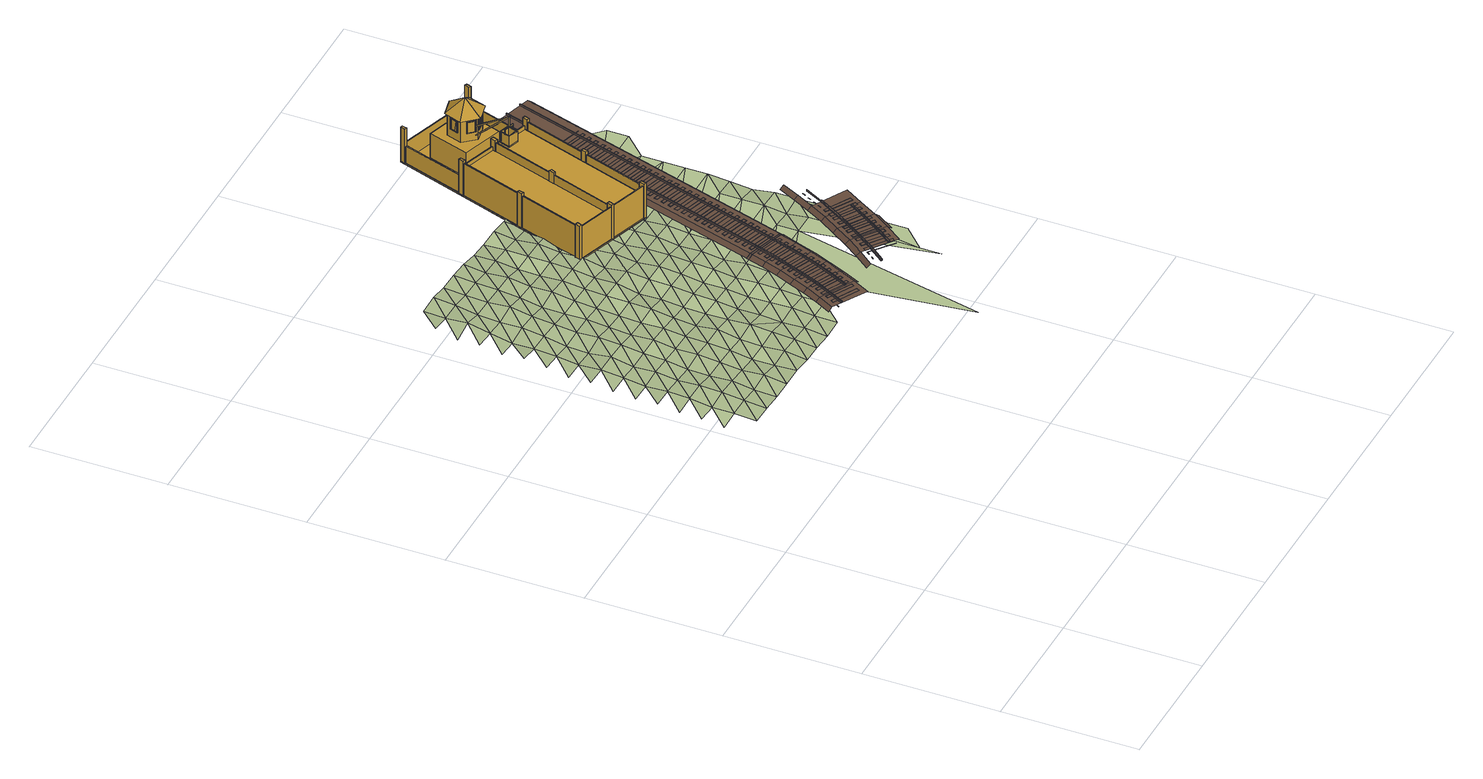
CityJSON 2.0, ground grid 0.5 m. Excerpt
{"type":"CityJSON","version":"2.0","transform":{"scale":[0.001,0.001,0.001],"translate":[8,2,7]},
"CityObjects":{
"cityfurniture1":{"type":"CityFurniture","attributes":{"function":"OTHERS"},"geometry":[{"type":"MultiSurface","lod":"3","boundaries":[[[0,1,2]],[[0,2,3]],[[3,2,4]],[[4,2,5]],[[5,2,6]],[[6,2,1]],[[6,1,0,3,4,5]],[[7,8,9]],[[10,8,9,7,11,12]],[[7,9,8,11]],[[13,14,15]],[[16,17,18,14,15,13]],[[14,15,13,18]],[[10,16,13,8]],[[10,12,17,16]],[[11,18,17,12]],[[7,14,18,11]],[[7,9,15,14]],[[8,13,15,9]],[[19,20,21,22,9,23]],[[24,25,26,27,28,29]],[[21,28,27,22]],[[21,20,29,28]],[[19,24,29,20]],[[23,25,24,19]],[[23,9,26,25]],[[22,27,26,9]],[[30,31,32,33]],[[34,35,36,37]],[[33,38,39,30]],[[31,40,41,32]],[[30,39,40,31]],[[32,41,38,33]],[[39,38,41,40],[37,36,35,34]],[[42,43,44,45],[46,47,48,49]],[[38,43,42,39]],[[35,34,49,48]],[[37,36,47,46]],[[40,45,44,41]],[[39,42,45,40]],[[34,37,46,49]],[[36,35,48,47]],[[41,44,43,38]],[[50,51,52,53]],[[54,55,56,57]],[[58,59,60,61]],[[62,63,64,65]],[[57,58,61,50,53,64,63,54]],[[56,55,62,65,52,51,60,59]],[[55,54,63,62]],[[57,56,59,58]],[[51,50,61,60]],[[53,52,65,64]],[[66,67,68,69]],[[69,68,70,71]],[[71,70,72,73]],[[73,72,67,66]],[[68,67,72,70]],[[69,71,73,66]],[[74,75,76,77]],[[78,79,80,81]],[[74,78,81,75]],[[77,79,78,74]],[[76,80,79,77]],[[75,81,80,76]],[[82,83,84,85]],[[86,87,88,89]],[[83,82,86,89]],[[84,83,89,88]],[[85,84,88,87]],[[82,85,87,86]],[[90,91,92,93]],[[91,94,95,92]],[[94,96,97,95]],[[96,90,93,97]],[[93,92,95,97]],[[90,96,94,91]],[[98,99,100,101]],[[99,102,103,100]],[[102,104,105,103]],[[104,98,101,105]],[[105,101,100,103]],[[104,102,99,98]],[[106,107,108,109]],[[110,111,112,113]],[[109,108,112,111]],[[106,109,111,110]],[[107,106,110,113]],[[108,107,113,112]],[[114,115,116,117]],[[115,118,119,116]],[[118,120,121,119]],[[120,114,117,121]],[[119,121,117,116]],[[118,115,114,120]],[[122,123,124,125]],[[125,124,126,127]],[[127,126,128,129]],[[129,128,123,122]],[[126,124,123,128]],[[127,129,122,125]],[[130,131,132,133]],[[133,132,134,135]],[[135,134,136,137]],[[137,136,131,130]],[[136,134,132,131]],[[137,130,133,135]],[[138,139,140,141]],[[142,143,139,138]],[[144,145,143,142]],[[141,140,145,144]],[[142,138,141,144]],[[143,145,140,139]],[[146,147,148]],[[149,146,148,150]],[[151,152,153,154]],[[149,150,155]],[[155,150,148,147]],[[149,155,147,146]],[[156,157,158]],[[159,158,157,160]],[[161,162,163,164]],[[165,159,160]],[[165,160,157,156]],[[159,165,156,158]],[[166,167,168,169]],[[170,171,172,173]],[[174,175,176]],[[177,176,175,178]],[[178,175,174,179]],[[180,181,182,183]],[[177,178,179]],[[177,179,174,176]],[[184,185,186,187]],[[188,189,190,191],[174,176,177,179]],[[191,190,192,193],[149,146,148,150]],[[193,192,194,195],[160,165,156,157]],[[195,194,196,197],[198,199,200,201,202]],[[197,196,203,204]],[[192,190,189,203,196,194]],[[205,206,207,208],[209,210,211,212]],[[205,184,213,214,215,206]],[[216,217,218,219,220]],[[221,220,216,222]],[[223,217,218]],[[222,216,217,223]],[[215,224,207,206]],[[207,224,225,187,208]],[[226,187,225,214,213,184]],[[208,187,226,184,205]],[[223,227,221,225,224,215,214,225,221,222]],[[210,218,217,211]],[[211,217,216]],[[211,216,220,212]],[[219,220,221,227]],[[223,218,219,227]],[[219,209,212,220]],[[209,219,218,210]],[[228,229,230,231]],[[232,233,234,235]],[[236,237,238,239]],[[182,183,228,231],[235,236,239,232]],[[182,231,230,181]],[[239,238,233,232]],[[235,234,237,236]],[[183,180,229,228]],[[240,241,234,233]],[[234,233,238,237]],[[242,238,237,243]],[[243,237,234,241]],[[180,181,230,229,240,242,243,241,240,229]],[[240,233,238,242]],[[244,245,246,247]],[[248,249,250,251]],[[153,154,252,253]],[[247,246,249,248]],[[251,250,245,244]],[[152,254,255,151]],[[152,153,248,251,244,247,248,153,253,254]],[[151,255,252,154],[256,257,258,259]],[[255,254,253,252]],[[256,246,245,257]],[[246,245,250,249]],[[258,250,249,259]],[[259,249,246,256]],[[257,245,250,258]],[[260,261,262,156,263]],[[264,265,266,267]],[[268,269,270,271]],[[162,163,261,260]],[[267,266,269,268]],[[271,270,265,264]],[[263,156,165,161]],[[263,161,162,260],[268,271,264,267]],[[164,262,261,163],[272,273,274,275]],[[275,266,265,272]],[[266,265,270,269]],[[273,270,269,274]],[[274,269,266,275]],[[272,265,270,273]],[[164,165,156,262]],[[161,165,164,163,162]],[[276,171,277,278,170,171,276,279,280,281]],[[281,200,201,276]],[[171,172,282,277]],[[280,199,200,281]],[[276,201,202,279]],[[170,278,283,173]],[[282,172,173,283],[284,285,286,287]],[[286,199,198]],[[286,198,202,287]],[[277,282,283,278]],[[279,198,199,280]],[[279,202,198]],[[199,198,202,201,200]],[[284,201,200,285]],[[285,200,199,286]],[[287,202,201,284]],[[185,184,204,203,189,188,187,186]],[[288,289,290,291]],[[291,290,292,293]],[[293,292,294,295]],[[295,294,289,288]],[[290,289,294,292]],[[291,293,295,288]],[[290,296,297,298]],[[298,297,299,300]],[[300,299,301,302]],[[302,301,296,290]],[[296,301,299,297]],[[290,298,300,302]],[[303,304,305,306]],[[306,305,307,308]],[[308,307,309,310]],[[310,309,304,303]],[[304,309,307,305]],[[303,306,308,310]],[[311,312,313,314]],[[314,313,315,316]],[[316,315,317,318]],[[318,317,312,311]],[[312,317,315,313]],[[311,314,316,318]],[[319,320,321,292]],[[292,321,322,323]],[[323,322,324,325]],[[325,324,320,319]],[[320,324,322,321]],[[319,292,323,325]],[[326,327,328,329]],[[329,328,330,331]],[[331,330,332,333]],[[333,332,327,326]],[[327,332,330,328]],[[326,329,331,333]],[[334,335,336,337]],[[337,336,338,339]],[[339,338,340,289]],[[289,340,335,334]],[[335,340,338,336]],[[334,337,339,289]],[[341,342,343,344]],[[344,343,345,346]],[[346,345,347,348]],[[348,347,342,341]],[[342,347,345,343]],[[341,344,346,348]],[[349,350,351,352]],[[352,351,353,354]],[[354,353,355,356]],[[356,355,350,349]],[[350,355,353,351]],[[349,352,354,356]],[[357,358,359,360]],[[360,359,361,294]],[[294,361,362,363]],[[363,362,358,357]],[[358,362,361,359]],[[357,360,294,363]],[[364,365,366,367]],[[367,366,368,369]],[[369,368,370,371]],[[371,370,365,364]],[[365,370,368,366]],[[364,367,369,371]],[[372,373,374,375]],[[375,374,376,377]],[[377,376,378,379]],[[379,378,373,372]],[[373,378,376,374]],[[372,375,377,379]],[[380,381,382,383]],[[383,382,384,385]],[[385,384,386,387]],[[387,386,381,380]],[[384,382,381,386]],[[385,387,380,383]]]}]},
"terrain1":{"type":"TINRelief","geometry":[{"type":"CompositeSurface","lod":"3","boundaries":[[[388,389,390]],[[389,391,392]],[[393,394,388]],[[395,396,391]],[[394,393,397]],[[398,389,388]],[[395,399,400]],[[394,398,388]],[[401,391,389]],[[399,402,403]],[[398,401,389]],[[404,395,391]],[[405,394,397]],[[406,407,402]],[[404,391,401]],[[408,399,395]],[[409,405,397]],[[410,398,394]],[[406,411,412]],[[404,408,395]],[[413,402,399]],[[410,394,405]],[[414,401,398]],[[411,415,416]],[[413,399,408]],[[417,406,402]],[[410,414,398]],[[418,404,401]],[[415,419,420]],[[421,405,409]],[[417,402,413]],[[422,411,406]],[[418,401,414]],[[423,408,404]],[[424,421,409]],[[425,426,419]],[[427,410,405]],[[417,422,406]],[[428,415,411]],[[423,404,418]],[[429,413,408]],[[425,430,431]],[[427,405,421]],[[432,414,410]],[[428,411,422]],[[433,419,415]],[[423,429,408]],[[434,417,413]],[[430,435,436]],[[432,410,427]],[[437,418,414]],[[433,415,428]],[[438,421,424]],[[439,425,419]],[[434,413,429]],[[440,422,417]],[[441,442,435]],[[432,437,414]],[[443,423,418]],[[438,424,444]],[[433,439,419]],[[445,427,421]],[[446,430,425]],[[440,417,434]],[[447,428,422]],[[441,448,449]],[[443,418,437]],[[450,429,423]],[[438,445,421]],[[446,425,439]],[[451,432,427]],[[452,435,430]],[[440,447,422]],[[453,433,428]],[[450,423,443]],[[454,434,429]],[[451,427,445]],[[452,430,446]],[[455,437,432]],[[456,441,435]],[[453,428,447]],[[457,438,444]],[[458,439,433]],[[450,454,429]],[[459,440,434]],[[455,432,451]],[[452,456,435]],[[460,443,437]],[[461,448,441]],[[462,457,444]],[[458,433,453]],[[463,446,439]],[[464,445,438]],[[459,434,454]],[[465,447,440]],[[455,460,437]],[[461,441,456]],[[466,450,443]],[[458,463,439]],[[464,438,457]],[[467,452,446]],[[468,451,445]],[[465,440,459]],[[469,453,447]],[[466,443,460]],[[470,454,450]],[[467,446,463]],[[464,468,445]],[[471,456,452]],[[472,455,451]],[[465,469,447]],[[473,457,462]],[[474,458,453]],[[470,450,466]],[[475,459,454]],[[471,452,467]],[[472,451,468]],[[476,461,456]],[[477,460,455]],[[473,462,478]],[[474,453,469]],[[479,464,457]],[[480,463,458]],[[470,475,454]],[[481,465,459]],[[471,476,456]],[[477,455,472]],[[482,466,460]],[[473,479,457]],[[480,458,474]],[[483,468,464]],[[484,467,463]],[[481,459,475]],[[485,469,465]],[[477,482,460]],[[486,470,466]],[[483,464,479]],[[480,484,463]],[[487,472,468]],[[488,471,467]],[[485,465,481]],[[489,473,478]],[[490,474,469]],[[486,466,482]],[[491,475,470]],[[483,487,468]],[[488,467,484]],[[492,477,472]],[[493,476,471]],[[489,478,494]],[[485,490,469]],[[495,479,473]],[[496,480,474]],[[491,470,486]],[[497,481,475]],[[492,472,487]],[[488,493,471]],[[495,483,479]],[[498,482,477]],[[495,473,489]],[[496,474,490]],[[499,484,480]],[[491,497,475]],[[500,485,481]],[[498,477,492]],[[501,486,482]],[[499,480,496]],[[502,487,483]],[[503,488,484]],[[483,495,504]],[[500,481,497]],[[505,489,494]],[[506,490,485]],[[498,501,482]],[[507,491,486]],[[502,483,504]],[[499,503,484]],[[508,492,487]],[[509,493,488]],[[510,505,494]],[[506,485,500]],[[511,495,489]],[[512,496,490]],[[507,486,501]],[[513,497,491]],[[502,508,487]],[[509,488,503]],[[514,498,492]],[[511,489,505]],[[506,512,490]],[[515,504,495]],[[516,499,496]],[[513,491,507]],[[517,500,497]],[[514,492,508]],[[518,501,498]],[[511,515,495]],[[516,496,512]],[[519,502,504]],[[520,503,499]],[[513,517,497]],[[521,505,510]],[[522,506,500]],[[518,498,514]],[[523,507,501]],[[519,504,515]],[[520,499,516]],[[524,508,502]],[[525,509,503]],[[522,500,517]],[[526,511,505]],[[527,512,506]],[[518,523,501]],[[528,513,507]],[[524,502,519]],[[520,525,503]],[[529,514,508]],[[521,526,505]],[[527,506,522]],[[530,515,511]],[[531,516,512]],[[528,507,523]],[[532,517,513]],[[524,529,508]],[[533,518,514]],[[530,511,526]],[[527,531,512]],[[534,519,515]],[[535,520,516]],[[532,513,528]],[[536,522,517]],[[533,514,529]],[[537,523,518]],[[530,534,515]],[[535,516,531]],[[538,524,519]],[[539,525,520]],[[532,536,517]],[[540,527,522]],[[537,518,533]],[[541,526,521]],[[542,528,523]],[[519,534,538]],[[539,520,535]],[[543,529,524]],[[540,522,536]],[[541,530,526]],[[544,531,527]],[[537,542,523]],[[545,532,528]],[[543,524,538]],[[546,533,529]],[[544,527,540]],[[547,534,530]],[[548,535,531]],[[545,528,542]],[[549,536,532]],[[543,546,529]],[[550,537,533]],[[547,530,541]],[[544,548,531]],[[551,538,534]],[[552,539,535]],[[549,532,545]],[[553,540,536]],[[550,533,546]],[[554,542,537]],[[547,551,534]],[[552,535,548]],[[555,543,538]],[[549,553,536]],[[556,544,540]],[[554,537,550]],[[557,545,542]],[[555,538,551]],[[558,546,543]],[[556,540,553]],[[559,548,544]],[[554,557,542]],[[560,549,545]],[[561,541,562]],[[558,543,555]],[[563,550,546]],[[559,544,556]],[[564,551,547]],[[565,552,548]],[[560,545,557]],[[566,553,549]],[[558,563,546]],[[567,554,550]],[[559,565,548]],[[568,555,551]],[[566,549,560]],[[561,547,541]],[[569,556,553]],[[567,550,563]],[[570,557,554]],[[564,568,551]],[[571,558,555]],[[566,569,553]],[[572,559,556]],[[570,554,567]],[[573,560,557]],[[571,555,568]],[[574,563,558]],[[572,556,569]],[[575,565,559]],[[576,564,547]],[[570,573,557]],[[577,566,560]],[[574,558,571]],[[578,567,563]],[[575,559,572]],[[577,560,573]],[[579,569,566]],[[574,578,563]],[[580,570,567]],[[576,547,561]],[[579,566,577]],[[581,572,569]],[[580,567,578]],[[582,573,570]],[[579,581,569]],[[583,568,564]],[[584,575,572]],[[582,570,580]],[[585,577,573]],[[586,578,574]],[[584,572,581]],[[587,571,568]],[[582,585,573]],[[588,589,590]],[[591,579,577]],[[592,580,578]],[[583,564,576]],[[561,589,588]],[[593,574,571]],[[591,577,585]],[[594,581,579]],[[586,592,578]],[[595,582,580]],[[594,579,591]],[[596,584,581]],[[597,576,561]],[[595,580,592]],[[598,585,582]],[[587,568,583]],[[594,596,581]],[[597,561,588]],[[598,582,595]],[[599,600,590]],[[601,591,585]],[[600,588,590]],[[593,571,587]],[[602,586,574]],[[597,583,576]],[[598,601,585]],[[603,594,591]],[[603,591,601]],[[604,596,594]],[[600,597,588]],[[602,574,593]],[[605,592,586]],[[603,604,594]],[[606,583,597]],[[599,606,600]],[[607,601,598]],[[608,595,592]],[[606,597,600]],[[609,587,583]],[[608,598,595]],[[610,603,601]],[[606,609,583]],[[611,593,587]],[[607,610,601]],[[604,603,612]],[[602,605,586]],[[611,587,609]],[[612,603,610]],[[613,607,598]],[[608,592,605]],[[602,593,611]],[[607,612,610]],[[613,598,608]],[[612,607,614]],[[615,607,613]],[[616,614,607]],[[615,616,607]]]}]},
"railway1":{"type":"Railway","attributes":{"function":"1855"},"geometry":[{"type":"MultiSurface","lod":"3","boundaries":[[[617,618,619,620]],[[621,622,623,624]],[[625,626,627,628]],[[629,630,631,632]],[[633,629,632,634]],[[630,635,636,631]],[[637,638,639,640]],[[635,633,634,636]],[[641,642,622,621]],[[626,643,644,627]],[[645,646,647,648]],[[627,644,649,628]],[[650,625,628,649]],[[651,621,624,652]],[[638,653,654,639]],[[655,656,657,658]],[[639,654,659,640]],[[660,637,640,659]],[[661,662,630,629]],[[663,661,629,633]],[[662,664,635,630]],[[664,663,633,635]],[[646,665,666,647]],[[667,668,669,670]],[[671,672,642,641]],[[647,666,673,648]],[[674,645,648,673]],[[675,641,621,651]],[[676,677,678,679]],[[656,680,681,657]],[[657,681,682,658]],[[653,660,659,654]],[[683,655,658,682]],[[684,685,662,661]],[[668,686,687,669]],[[688,684,661,663]],[[685,689,664,662]],[[690,691,692,693]],[[689,688,663,664]],[[669,687,694,670]],[[695,696,697,698]],[[665,674,673,666]],[[699,695,698,700]],[[696,701,702,697]],[[703,667,670,694]],[[704,705,672,671]],[[701,699,700,702]],[[706,707,708,709]],[[677,710,711,678]],[[678,711,712,679]],[[680,683,682,681]],[[713,676,679,712]],[[714,671,641,675]],[[715,716,717,718]],[[691,719,720,692]],[[721,675,651,722]],[[723,724,685,684]],[[692,720,725,693]],[[726,723,684,688]],[[724,727,689,685]],[[686,703,694,687]],[[727,726,688,689]],[[728,690,693,725]],[[729,730,705,704]],[[731,732,733,734]],[[735,736,696,695]],[[736,737,701,696]],[[738,735,695,699]],[[737,738,699,701]],[[707,739,740,708]],[[708,740,741,709]],[[742,706,709,741]],[[710,713,712,711]],[[743,744,745,746]],[[747,704,671,714]],[[716,748,749,717]],[[717,749,750,718]],[[751,715,718,750]],[[752,753,724,723]],[[719,728,725,720]],[[753,754,727,724]],[[755,752,723,726]],[[756,757,758,759]],[[754,755,726,727]],[[760,761,730,729]],[[762,714,675,721]],[[732,763,764,733]],[[733,764,765,734]],[[766,767,736,735]],[[768,766,735,738]],[[767,769,737,736]],[[770,731,734,765]],[[769,768,738,737]],[[771,772,773,774]],[[739,742,741,740]],[[744,775,776,745]],[[745,776,777,746]],[[778,729,704,747]],[[779,743,746,777]],[[780,781,782,783]],[[748,751,750,749]],[[784,785,753,752]],[[757,786,787,758]],[[788,784,752,755]],[[789,788,755,754]],[[758,787,790,759]],[[791,756,759,790]],[[792,747,714,762]],[[793,794,795,796]],[[763,770,765,764]],[[797,798,767,766]],[[799,800,801,802]],[[803,797,766,768]],[[798,804,769,767]],[[772,805,806,773]],[[804,803,768,769]],[[807,808,809,810]],[[773,806,811,774]],[[812,771,774,811]],[[813,760,729,778]],[[814,815,816,817]],[[775,779,777,776]],[[781,818,819,782]],[[782,819,820,783]],[[821,822,823,824]],[[825,821,824,826]],[[827,780,783,820]],[[828,825,826,829]],[[830,831,832,833]],[[834,835,836,837]],[[838,839,840,841]],[[786,791,790,787]],[[761,760,813,842]],[[843,778,747,792]],[[800,844,845,801]],[[846,847,798,797]],[[848,846,797,803]],[[849,802,801,845]],[[850,848,803,804]],[[851,799,802,849]],[[852,853,854,855]],[[856,857,858,859]],[[805,812,811,806]],[[815,860,861,816]],[[862,863,794,793]],[[864,817,816,861]],[[865,814,817,864]],[[866,830,833,867]],[[868,869,870,871]],[[818,827,820,819]],[[872,873,874,875]],[[839,876,877,840]],[[853,878,879,854]],[[880,841,840,877]],[[842,813,778,843]],[[854,879,881,855]],[[882,838,841,880]],[[883,884,885,886]],[[887,888,822,821]],[[889,852,855,881]],[[890,887,821,825]],[[891,890,825,828]],[[844,851,849,845]],[[857,892,893,858]],[[894,859,858,893]],[[895,896,897,898]],[[899,856,859,894]],[[900,901,902,903]],[[873,904,905,874]],[[874,905,906,875]],[[860,865,864,861]],[[869,907,908,870]],[[909,862,793,910]],[[911,872,875,906]],[[912,871,870,908]],[[913,914,915,916]],[[917,868,871,912]],[[918,919,920,921]],[[922,923,863,862]],[[876,882,880,877]],[[884,924,925,885]],[[896,926,927,897]],[[928,886,885,925]],[[929,930,931,932]],[[897,927,933,898]],[[934,929,932,935]],[[936,934,935,937]],[[938,939,940,941]],[[942,883,886,928]],[[943,895,898,933]],[[944,945,946,947]],[[904,911,906,905]],[[892,899,894,893]],[[901,948,949,902]],[[950,903,902,949]],[[914,951,952,915]],[[953,954,888,887]],[[955,953,887,890]],[[956,900,903,950]],[[957,958,959,960]],[[961,955,890,891]],[[915,952,962,916]],[[963,913,916,962]],[[964,965,966,967]],[[907,917,912,908]],[[919,968,969,920]],[[970,921,920,969]],[[926,943,933,927]],[[971,918,921,970]],[[972,973,974,975]],[[945,976,977,946]],[[978,922,862,909]],[[946,977,979,947]],[[924,942,928,925]],[[939,980,981,940]],[[982,983,923,922]],[[984,944,947,979]],[[985,941,940,981]],[[986,987,988,989]],[[990,938,941,985]],[[991,992,993,994]],[[951,963,962,952]],[[965,995,996,966]],[[997,998,930,929]],[[948,956,950,949]],[[958,999,1000,959]],[[966,996,1001,967]],[[1002,1003,934,936]],[[1004,960,959,1000]],[[1005,964,967,1001]],[[1006,957,960,1004]],[[1007,1008,1009,1010]],[[1011,1012,1013,1014]],[[1015,1016,954,953]],[[1017,1015,953,955]],[[968,971,970,969]],[[976,984,979,977]],[[1018,1017,955,961]],[[973,1019,1020,974]],[[987,1021,1022,988]],[[1023,975,974,1020]],[[1024,972,975,1023]],[[988,1022,1025,989]],[[1026,1027,1028,1029]],[[1030,1031,1032,1033]],[[1034,986,989,1025]],[[1035,978,909,1036]],[[1037,1038,997,929,934,1003]],[[980,990,985,981]],[[992,1039,1040,993]],[[1041,994,993,1040]],[[1042,982,922,978]],[[995,1005,1001,996]],[[1043,1044,983,982]],[[1045,991,994,1041]],[[1046,1047,1048,1049]],[[1012,1050,1051,1013]],[[1013,1051,1052,1014]],[[999,1006,1004,1000]],[[1008,1053,1054,1009]],[[1055,1056,1057,1058]],[[1059,1011,1014,1052]],[[1060,1010,1009,1054]],[[1061,1007,1010,1060]],[[1062,1063,1064,1065]],[[1038,1066,998,997]],[[1021,1034,1025,1022]],[[1031,1067,1068,1032]],[[1069,1037,1003,1002]],[[1019,1024,1023,1020]],[[1032,1068,1070,1033]],[[1027,1071,1072,1028]],[[1073,1074,1016,1015]],[[1075,1029,1028,1072]],[[1076,1073,1015,1017]],[[1077,1030,1033,1070]],[[1078,1076,1017,1018]],[[1079,1080,1081,1082]],[[1083,1026,1029,1075]],[[1084,1085,1086,1087]],[[1039,1045,1041,1040]],[[1047,1088,1089,1048]],[[1056,1090,1091,1057]],[[1092,1093,836,835]],[[1094,1049,1048,1089]],[[1057,1091,1095,1058]],[[1096,1097,1098,1099]],[[1100,1046,1049,1094]],[[1101,1102,1103,1104]],[[1105,1055,1058,1095]],[[1106,1107,1044,1043]],[[1108,1043,982,1042]],[[1053,1061,1060,1054]],[[1063,1109,1110,1064]],[[1111,1065,1064,1110]],[[1112,1062,1065,1111]],[[1113,1114,1115,1116]],[[1117,1118,1119,1120]],[[1071,1083,1075,1072]],[[1085,1121,1122,1086]],[[1123,1087,1086,1122]],[[1124,1125,1126,1127]],[[1126,1128,1129,1127]],[[1130,1131,1132,1133]],[[1134,1084,1087,1123]],[[1128,1135,1136,1129]],[[1137,1138,1074,1073]],[[1088,1100,1094,1089]],[[1139,1140,1141,1142]],[[1102,1143,1144,1103]],[[1145,1104,1103,1144]],[[1146,1147,1148,1149]],[[1150,1101,1104,1145]],[[1151,1152,1107,1106]],[[1109,1112,1111,1110]],[[1114,1153,1154,1115]],[[1155,1092,835,834]],[[1156,1116,1115,1154]],[[1157,1158,1159,1160]],[[1161,1113,1116,1156]],[[1131,1162,1163,1132]],[[1121,1134,1123,1122]],[[1164,1133,1132,1163]],[[1165,1130,1133,1164]],[[1166,1167,1168,1169]],[[1170,1171,1172,1173]],[[1172,1174,1175,1173]],[[1174,1176,1177,1175]],[[1147,1178,1179,1148]],[[1143,1150,1145,1144]],[[1180,1149,1148,1179]],[[1181,1146,1149,1180]],[[1182,1183,1184,1185]],[[1158,1186,1187,1159]],[[1153,1161,1156,1154]],[[1188,1160,1159,1187]],[[1189,1157,1160,1188]],[[1190,1191,1192,1193]],[[1162,1165,1164,1163]],[[1167,1194,1195,1168]],[[1196,1169,1168,1195]],[[1197,1155,834,837]],[[1198,1166,1169,1196]],[[1199,1200,1201,1202]],[[1178,1181,1180,1179]],[[1183,1203,1204,1184]],[[1205,1185,1184,1204]],[[1206,1182,1185,1205]],[[1207,1208,1209,1210]],[[1186,1189,1188,1187]],[[1191,1211,1212,1192]],[[1213,1193,1192,1212]],[[1214,1190,1193,1213]],[[1215,1216,1217,1218]],[[1194,1198,1196,1195]],[[1200,1219,1220,1201]],[[1221,1202,1201,1220]],[[1222,1199,1202,1221]],[[1223,1224,1225,1226]],[[1203,1206,1205,1204]],[[1208,1227,1228,1209]],[[1229,1210,1209,1228]],[[1230,1207,1210,1229]],[[1211,1214,1213,1212]],[[1216,1231,1232,1217]],[[1233,1218,1217,1232]],[[1234,1215,1218,1233]],[[1219,1222,1221,1220]],[[1224,1235,1236,1225]],[[1237,1226,1225,1236]],[[1238,1223,1226,1237]],[[1227,1230,1229,1228]],[[1239,1240,1241,1242]],[[1231,1234,1233,1232]],[[1235,1238,1237,1236]]]}]}
},
"vertices":[
[1542,2839,1228],[1497,2891,1228],[1475,2825,1279],[1521,2773,1228],[1452,2758,1228],[1406,2811,1228],[1428,2877,1228],[1446,2771,1159],[1465,2765,1159],[1412,2634,1300],[1462,2766,1159],[1449,2770,1159],[1429,2687,1243],[1465,2768,1160],[1446,2774,1160],[1413,2636,1303],[1462,2769,1160],[1430,2690,1246],[1451,2773,1160],[1455,2787,1180],[1432,2694,1252],[1467,2783,1180],[1471,2782,1180],[1452,2788,1180],[1457,2790,1183],[1452,2791,1183],[1412,2636,1303],[1471,2785,1183],[1468,2786,1183],[1432,2697,1255],[1387,2626,1196],[1400,2665,1196],[1438,2652,1196],[1425,2613,1196],[1391,2628,1199],[1423,2618,1199],[1433,2650,1199],[1401,2660,1199],[1425,2613,1199],[1387,2626,1199],[1400,2665,1199],[1438,2652,1199],[1387,2626,1240],[1425,2613,1240],[1438,2652,1240],[1400,2665,1240],[1401,2660,1240],[1433,2650,1240],[1423,2618,1240],[1391,2628,1240],[1429,2631,1240],[1430,2634,1240],[1432,2633,1240],[1430,2631,1240],[1393,2644,1240],[1394,2646,1240],[1396,2645,1240],[1394,2643,1240],[1394,2643,1257],[1396,2645,1257],[1430,2634,1257],[1429,2631,1257],[1394,2646,1260],[1393,2644,1260],[1430,2631,1260],[1432,2633,1260],[1414,2636,1260],[1414,2636,1300],[1412,2638,1300],[1412,2638,1260],[1413,2639,1300],[1413,2639,1260],[1414,2639,1300],[1414,2639,1260],[1374,2997,1035],[1375,3001,1035],[1660,2907,1035],[1659,2903,1035],[1374,2997,1105],[1659,2903,1105],[1660,2907,1105],[1375,3001,1105],[1364,2988,1035],[1368,2987,1035],[1292,2759,1035],[1289,2760,1035],[1364,2988,1105],[1289,2760,1105],[1292,2759,1105],[1368,2987,1105],[1282,2741,1035],[1125,2266,1035],[1125,2266,1164],[1282,2741,1164],[1130,2264,1035],[1130,2264,1164],[1287,2740,1035],[1287,2740,1164],[1127,2248,1035],[1412,2155,1035],[1412,2155,1164],[1127,2248,1164],[1413,2158,1035],[1413,2158,1164],[1128,2253,1035],[1128,2253,1164],[1428,2693,1035],[1432,2692,1035],[1275,2216,1035],[1272,2218,1035],[1428,2693,1164],[1272,2218,1164],[1275,2216,1164],[1432,2692,1164],[1423,2168,1035],[1579,2643,1035],[1579,2643,1164],[1423,2168,1164],[1574,2644,1035],[1574,2644,1164],[1419,2170,1035],[1419,2170,1164],[1661,2890,1035],[1661,2890,1105],[1585,2662,1105],[1585,2662,1035],[1582,2663,1105],[1582,2663,1035],[1657,2891,1105],[1657,2891,1035],[1294,2754,1035],[1294,2754,1144],[1577,2660,1144],[1577,2660,1035],[1577,2656,1144],[1577,2656,1035],[1292,2750,1144],[1292,2750,1035],[1577,2656,1127],[1577,2656,1131],[1413,2158,1131],[1413,2158,1127],[1292,2750,1127],[1292,2750,1131],[1128,2253,1127],[1128,2253,1131],[1464,2770,1218],[1464,2769,1218],[1494,2776,1218],[1464,2770,1170],[1494,2776,1170],[1462,2772,1170],[1464,2768,1170],[1496,2774,1170],[1494,2778,1170],[1464,2769,1170],[1429,2798,1218],[1451,2774,1218],[1430,2798,1218],[1430,2798,1170],[1451,2774,1170],[1428,2796,1170],[1449,2773,1170],[1452,2775,1170],[1430,2799,1170],[1429,2798,1170],[1430,2856,1170],[1430,2856,1218],[1420,2826,1218],[1420,2826,1170],[1429,2857,1170],[1419,2827,1170],[1422,2825,1170],[1432,2856,1170],[1519,2794,1218],[1519,2793,1218],[1529,2824,1218],[1529,2824,1170],[1519,2793,1170],[1519,2794,1170],[1526,2825,1170],[1516,2794,1170],[1521,2793,1170],[1531,2823,1170],[1500,2875,1138],[1500,2875,1218],[1521,2851,1218],[1521,2851,1138],[1534,2837,1138],[1534,2837,1228],[1515,2780,1228],[1515,2780,1138],[1455,2768,1228],[1455,2768,1138],[1416,2813,1228],[1416,2813,1138],[1435,2870,1228],[1435,2870,1138],[1425,2841,1215],[1420,2829,1215],[1420,2829,1173],[1429,2853,1173],[1429,2853,1215],[1494,2882,1228],[1494,2882,1138],[1500,2876,1138],[1500,2876,1218],[1523,2852,1218],[1523,2852,1138],[1521,2855,1167],[1521,2855,1215],[1503,2874,1215],[1503,2874,1167],[1500,2874,1138],[1497,2873,1138],[1497,2873,1218],[1502,2872,1215],[1510,2863,1215],[1519,2853,1215],[1519,2853,1167],[1502,2872,1167],[1500,2871,1167],[1500,2871,1215],[1518,2852,1215],[1519,2850,1218],[1519,2850,1138],[1516,2857,1138],[1518,2852,1167],[1531,2823,1218],[1526,2825,1218],[1516,2794,1218],[1521,2793,1218],[1522,2796,1215],[1519,2797,1215],[1528,2821,1215],[1529,2820,1215],[1529,2820,1173],[1528,2821,1173],[1519,2797,1173],[1522,2796,1173],[1518,2797,1215],[1526,2821,1215],[1518,2797,1173],[1526,2821,1173],[1467,2768,1215],[1467,2770,1215],[1492,2775,1215],[1492,2774,1215],[1492,2774,1173],[1492,2775,1173],[1467,2770,1173],[1467,2768,1173],[1494,2778,1218],[1496,2774,1218],[1464,2768,1218],[1462,2772,1218],[1492,2777,1215],[1467,2772,1215],[1467,2772,1173],[1492,2777,1173],[1449,2773,1218],[1452,2775,1218],[1430,2799,1218],[1428,2796,1218],[1430,2794,1215],[1432,2795,1215],[1449,2776,1215],[1446,2775,1215],[1446,2775,1173],[1449,2776,1173],[1432,2795,1173],[1430,2794,1173],[1433,2797,1215],[1433,2797,1173],[1449,2778,1173],[1449,2778,1215],[1428,2854,1173],[1419,2827,1218],[1429,2857,1218],[1428,2854,1215],[1420,2830,1215],[1420,2830,1173],[1422,2825,1218],[1432,2856,1218],[1430,2853,1173],[1423,2828,1173],[1423,2828,1215],[1430,2853,1215],[1420,2147,1031],[1420,2147,1035],[1116,2248,1035],[1116,2248,1031],[1367,3008,1035],[1367,3008,1031],[1670,2908,1035],[1670,2908,1031],[1116,2248,1175],[1122,2267,1175],[1122,2267,1035],[1132,2264,1175],[1132,2264,1035],[1125,2245,1175],[1125,2245,1035],[1198,2495,1035],[1198,2495,1175],[1204,2514,1175],[1204,2514,1035],[1212,2511,1175],[1212,2511,1035],[1207,2492,1175],[1207,2492,1035],[1279,2742,1035],[1279,2742,1175],[1285,2761,1175],[1285,2761,1035],[1295,2758,1175],[1295,2758,1035],[1289,2739,1175],[1289,2739,1035],[1359,2989,1035],[1359,2989,1175],[1367,3008,1175],[1375,3005,1175],[1375,3005,1035],[1369,2986,1175],[1369,2986,1035],[1263,2200,1035],[1263,2200,1175],[1269,2219,1175],[1269,2219,1035],[1279,2216,1175],[1279,2216,1035],[1273,2197,1175],[1273,2197,1035],[1411,2150,1035],[1411,2150,1175],[1417,2170,1175],[1417,2170,1035],[1426,2166,1175],[1426,2166,1035],[1420,2147,1175],[1492,2397,1035],[1492,2397,1175],[1497,2416,1175],[1497,2416,1035],[1507,2413,1175],[1507,2413,1035],[1502,2394,1175],[1502,2394,1035],[1573,2645,1035],[1573,2645,1175],[1580,2664,1175],[1580,2664,1035],[1589,2661,1175],[1589,2661,1035],[1583,2642,1175],[1583,2642,1035],[1654,2892,1035],[1654,2892,1175],[1661,2911,1175],[1661,2911,1035],[1670,2908,1175],[1664,2889,1175],[1664,2889,1035],[1345,2447,1035],[1345,2447,1175],[1351,2466,1175],[1351,2466,1035],[1361,2461,1175],[1361,2461,1035],[1353,2444,1175],[1353,2444,1035],[1426,2694,1035],[1426,2694,1175],[1432,2713,1175],[1432,2713,1035],[1442,2709,1175],[1442,2709,1035],[1436,2690,1175],[1436,2690,1035],[1576,2876,1035],[1576,2876,1135],[1526,2724,1135],[1526,2724,1035],[1374,2774,1135],[1374,2774,1035],[1423,2926,1135],[1423,2926,1035],
[560,1440,1038],[560,1520,1038],[480,1440,1035],[560,1600,1051],[480,1520,1045],[560,1359,1032],[640,1440,1037],[560,1680,1054],[480,1600,1048],[640,1359,1029],[640,1520,1045],[560,1759,1051],[480,1680,1057],[640,1600,1048],[560,1839,1061],[480,1759,1053],[640,1680,1044],[720,1440,1026],[560,1920,1067],[480,1839,1060],[640,1759,1055],[720,1359,1022],[720,1520,1037],[560,2000,1063],[480,1920,1071],[640,1839,1051],[720,1600,1032],[560,2080,1073],[480,2000,1067],[640,1920,1067],[720,1680,1035],[560,2160,1079],[480,2080,1083],[800,1440,1031],[640,2000,1055],[720,1759,1048],[800,1359,1021],[560,2240,1077],[480,2160,1096],[800,1520,1026],[640,2080,1060],[720,1839,1051],[560,2320,1093],[480,2240,1087],[800,1600,1034],[640,2160,1076],[720,1920,1061],[560,2400,1112],[480,2320,1101],[800,1680,1042],[880,1440,1016],[640,2240,1085],[720,2000,1067],[560,2480,1105],[480,2400,1096],[800,1759,1039],[880,1359,1021],[880,1520,1016],[640,2320,1083],[720,2080,1063],[560,2559,1109],[480,2480,1119],[800,1839,1051],[880,1600,1029],[640,2400,1090],[720,2160,1071],[800,1920,1047],[880,1680,1034],[640,2480,1103],[960,1440,1021],[720,2240,1079],[800,2000,1054],[880,1759,1037],[640,2559,1112],[960,1359,1010],[720,2320,1093],[960,1520,1015],[800,2080,1060],[880,1839,1044],[720,2400,1087],[960,1600,1019],[800,2160,1058],[880,1920,1042],[720,2480,1090],[960,1680,1035],[1039,1440,1013],[800,2240,1061],[880,2000,1045],[720,2559,1096],[960,1759,1025],[1039,1359,1005],[1039,1520,1019],[800,2320,1074],[880,2080,1051],[960,1839,1032],[1039,1600,1026],[800,2400,1082],[880,2160,1058],[960,1920,1044],[1039,1680,1021],[800,2480,1087],[1119,1440,1007],[880,2240,1069],[960,2000,1047],[1039,1759,1019],[800,2559,1093],[1119,1359,996],[1119,1520,1003],[880,2320,1067],[960,2080,1048],[1039,1839,1022],[880,2400,1080],[960,2160,1051],[1039,1920,1029],[1119,1680,1009],[880,2480,1073],[1119,1600,1010],[1199,1440,1000],[960,2240,1060],[1039,2000,1026],[1119,1759,1019],[880,2559,1083],[1199,1359,1000],[1199,1520,1009],[960,2320,1055],[1039,2080,1045],[1119,1839,1021],[1199,1600,1007],[960,2400,1058],[1039,2160,1042],[1119,1920,1029],[1199,1680,1005],[960,2480,1067],[1279,1440,1000],[1039,2240,1053],[1119,2000,1032],[1199,1759,1013],[960,2559,1066],[1279,1520,1000],[1039,2320,1057],[1119,2080,1039],[1199,1839,1012],[1279,1600,1005],[1039,2400,1057],[1119,2160,1028],[1199,1920,1025],[1279,1680,1006],[1039,2480,1058],[1119,2240,1045],[1199,2000,1031],[1279,1759,1003],[1039,2559,1055],[1119,2320,1042],[1359,1600,1000],[1199,2080,1022],[1279,1839,1013],[1119,2400,1053],[1199,2160,1032],[1279,1920,1016],[1359,1680,1000],[1119,2480,1045],[1199,2240,1025],[1279,2000,1022],[1359,1759,1007],[1119,2559,1055],[1199,2320,1038],[1279,2080,1022],[1359,1839,998],[1199,2400,1039],[1279,2160,1013],[1359,1920,1007],[1199,2480,1032],[1279,2240,1028],[1600,1680,1000],[1439,960,1000],[1359,2000,1005],[1439,1759,1000],[1199,2559,1042],[1279,2320,1015],[1359,2080,1016],[1439,1839,1000],[1279,2400,1034],[1359,2160,1016],[1439,1920,1000],[1279,2480,1032],[1359,2240,1016],[1439,2000,1000],[1279,2559,1039],[1600,1759,1000],[1359,2320,1021],[1439,2080,1009],[1359,2400,1019],[1439,2160,1002],[1359,2480,1022],[1439,2240,1005],[1680,1839,1000],[1359,2559,1019],[1439,2320,1005],[1519,2080,1000],[1680,1920,1000],[1680,1680,1000],[1680,1200,1000],[1680,1279,1000],[1439,2400,1009],[1519,2160,1000],[1680,2000,1000],[1439,2480,1010],[1519,2240,1000],[1439,2559,1016],[1680,1759,990],[1519,2320,1000],[1760,1359,1000],[1760,1759,1000],[1519,2400,995],[1760,2080,1000],[1519,2480,1005],[1519,2559,1005],[1760,2160,1000],[1760,1839,1000],[1600,2400,1000],[1760,2240,1000],[1760,1920,987],[1600,2480,1000],[1760,2000,994],[1600,2559,1000],[1760,2320,1000],[1680,2639,1000],[1840,2400,1000],[1840,2480,1000],
[1269,1392,1012],[1263,1383,1012],[1263,1383,1013],[1269,1392,1013],[1285,1460,1012],[1271,1467,1000],[1240,1408,1000],[1253,1402,1012],[1284,1419,1012],[1278,1408,1012],[1278,1408,1013],[1284,1419,1013],[1317,1443,1019],[1317,1443,1013],[1285,1384,1013],[1285,1384,1019],[1320,1440,1019],[1289,1382,1019],[1320,1440,1013],[1289,1382,1013],[1298,1444,1012],[1292,1435,1012],[1292,1435,1013],[1298,1444,1013],[1314,1519,1012],[1298,1525,1000],[1372,1358,1012],[1372,1358,1013],[1308,1467,1012],[1303,1456,1012],[1303,1456,1013],[1308,1467,1013],[1378,1369,1013],[1378,1369,1012],[1413,1394,1012],[1380,1331,1012],[1387,1384,1012],[1387,1384,1013],[1321,1492,1012],[1316,1482,1012],[1316,1482,1013],[1321,1492,1013],[1393,1395,1013],[1393,1395,1012],[1346,1503,1019],[1346,1503,1013],[1350,1501,1019],[1350,1501,1013],[1400,1408,1012],[1400,1408,1013],[1330,1515,1012],[1327,1504,1012],[1327,1504,1013],[1330,1515,1013],[1340,1577,1012],[1324,1585,1000],[1404,1419,1013],[1404,1419,1012],[1444,1458,1012],[1343,1541,1012],[1339,1531,1012],[1339,1531,1013],[1343,1541,1013],[1413,1435,1012],[1413,1435,1013],[1417,1446,1013],[1417,1446,1012],[1372,1564,1019],[1372,1564,1013],[1425,1460,1012],[1425,1460,1013],[1377,1563,1019],[1377,1563,1013],[1356,1569,1012],[1351,1557,1012],[1351,1557,1013],[1356,1569,1013],[1430,1471,1013],[1407,1475,1019],[1407,1475,1013],[1377,1412,1013],[1377,1412,1019],[1411,1472,1019],[1381,1411,1019],[1411,1472,1013],[1381,1411,1013],[1430,1471,1012],[1365,1638,1012],[1350,1645,1000],[1364,1591,1012],[1359,1579,1012],[1359,1579,1013],[1364,1591,1013],[1436,1487,1012],[1436,1487,1013],[1442,1498,1013],[1442,1498,1012],[1473,1521,1012],[1375,1617,1012],[1371,1607,1012],[1371,1607,1013],[1375,1617,1013],[1449,1513,1012],[1449,1513,1013],[1459,1451,1000],[1427,1387,1000],[1398,1625,1019],[1398,1625,1013],[1454,1525,1013],[1401,1625,1019],[1401,1625,1013],[1454,1525,1012],[1387,1701,1012],[1372,1706,1000],[1384,1640,1012],[1380,1629,1012],[1380,1629,1013],[1384,1640,1013],[1436,1537,1019],[1436,1537,1013],[1439,1536,1013],[1439,1536,1019],[1460,1539,1012],[1460,1539,1013],[1465,1549,1013],[1465,1549,1012],[1394,1668,1012],[1390,1657,1012],[1390,1657,1013],[1394,1668,1013],[1499,1588,1012],[1471,1565,1012],[1471,1565,1013],[1476,1577,1013],[1476,1577,1012],[1420,1689,1019],[1420,1689,1013],[1425,1688,1013],[1425,1688,1019],[1404,1696,1012],[1400,1684,1012],[1400,1684,1013],[1404,1696,1013],[1409,1767,1012],[1394,1773,1000],[1487,1516,1000],[1481,1592,1012],[1481,1592,1013],[1486,1603,1013],[1462,1601,1019],[1462,1601,1013],[1465,1600,1019],[1465,1600,1013],[1486,1603,1012],[1412,1718,1012],[1407,1706,1012],[1407,1706,1013],[1412,1718,1013],[1492,1620,1012],[1492,1620,1013],[1496,1630,1013],[1523,1654,1012],[1496,1630,1012],[1420,1746,1012],[1417,1734,1012],[1417,1734,1013],[1420,1746,1013],[1445,1763,1019],[1445,1763,1013],[1502,1648,1012],[1502,1648,1013],[1449,1761,1019],[1449,1761,1013],[1506,1658,1013],[1506,1658,1012],[1513,1581,1000],[1567,1440,1012],[1554,1451,1000],[1509,1392,1000],[1521,1383,1012],[1484,1666,1019],[1484,1666,1013],[1432,1782,1012],[1429,1771,1012],[1429,1771,1013],[1432,1782,1013],[1489,1666,1019],[1489,1666,1013],[1510,1674,1012],[1510,1674,1013],[1555,1396,1012],[1547,1387,1012],[1547,1387,1013],[1555,1396,1013],[1513,1685,1013],[1513,1685,1012],[1545,1724,1012],[1441,1810,1012],[1436,1799,1012],[1436,1799,1013],[1441,1810,1013],[1519,1702,1012],[1519,1702,1013],[1523,1713,1013],[1596,1419,1019],[1596,1419,1013],[1548,1359,1013],[1548,1359,1019],[1599,1416,1019],[1552,1357,1019],[1523,1713,1012],[1599,1416,1013],[1552,1357,1013],[1573,1420,1012],[1566,1410,1012],[1566,1410,1013],[1573,1420,1013],[1544,1717,1012],[1406,1759,1012],[1391,1763,1000],[1558,1713,1000],[1449,1839,1012],[1446,1827,1012],[1446,1827,1013],[1449,1839,1013],[1561,1718,1000],[1538,1649,1000],[1532,1738,1012],[1532,1738,1013],[1510,1742,1019],[1510,1742,1013],[1513,1740,1019],[1535,1750,1013],[1513,1740,1013],[1535,1750,1012],[1587,1439,1012],[1580,1428,1012],[1580,1428,1013],[1587,1439,1013],[1458,1867,1012],[1455,1855,1012],[1455,1855,1013],[1458,1867,1013],[1539,1767,1012],[1539,1767,1013],[1611,1500,1012],[1596,1509,1000],[1544,1779,1013],[1544,1779,1012],[1657,1353,1012],[1657,1353,1013],[1467,1895,1012],[1462,1884,1012],[1462,1884,1013],[1467,1895,1013],[1605,1462,1012],[1598,1452,1012],[1598,1452,1013],[1605,1462,1013],[1548,1795,1012],[1548,1795,1013],[1667,1365,1012],[1667,1365,1013],[1553,1807,1013],[1675,1375,1013],[1553,1807,1012],[1475,1924,1012],[1471,1912,1012],[1471,1912,1013],[1475,1924,1013],[1640,1480,1019],[1640,1480,1013],[1675,1375,1012],[1643,1478,1019],[1643,1478,1013],[1558,1823,1012],[1558,1823,1013],[1561,1835,1013],[1622,1486,1012],[1615,1476,1012],[1615,1476,1013],[1622,1486,1013],[1561,1835,1012],[1484,1952,1012],[1480,1940,1012],[1480,1940,1013],[1484,1952,1013],[1685,1388,1012],[1685,1388,1013],[1692,1399,1013],[1566,1851,1012],[1566,1851,1013],[1728,1419,1012],[1682,1354,1012],[1692,1399,1012],[1570,1863,1013],[1635,1505,1012],[1628,1496,1012],[1628,1496,1013],[1635,1505,1013],[1570,1863,1012],[1493,1980,1012],[1489,1968,1012],[1489,1968,1013],[1493,1980,1013],[1651,1563,1012],[1638,1572,1000],[1574,1880,1012],[1574,1880,1013],[1702,1412,1012],[1702,1412,1013],[1579,1892,1013],[1696,1442,1019],[1696,1442,1013],[1650,1379,1013],[1650,1379,1019],[1709,1423,1013],[1699,1439,1019],[1653,1375,1019],[1699,1439,1013],[1653,1375,1013],[1500,2009,1012],[1497,1996,1012],[1497,1996,1013],[1500,2009,1013],[1579,1892,1012],[1709,1423,1012],[1651,1531,1012],[1644,1521,1012],[1644,1521,1013],[1651,1531,1013],[1584,1908,1012],[1584,1908,1013],[1587,1920,1013],[1718,1436,1012],[1718,1436,1013],[1682,1543,1019],[1682,1543,1013],[1686,1541,1019],[1587,1920,1012],[1510,2037,1012],[1506,2025,1012],[1506,2025,1013],[1510,2037,1013],[1686,1541,1013],[1725,1446,1013],[1725,1446,1012],[1664,1549,1012],[1659,1540,1012],[1659,1540,1013],[1664,1549,1013],[1592,1936,1012],[1592,1936,1013],[1596,1948,1013],[1596,1948,1012],[1519,2065,1012],[1515,2054,1012],[1515,2054,1013],[1519,2065,1013],[1734,1460,1012],[1734,1460,1013],[1773,1484,1012],[1742,1470,1013],[1601,1966,1012],[1601,1966,1013],[1691,1625,1012],[1678,1634,1000],[1742,1470,1012],[1605,1976,1013],[1680,1575,1012],[1675,1565,1012],[1675,1565,1013],[1680,1575,1013],[1605,1976,1012],[1526,2094,1012],[1523,2081,1012],[1523,2081,1013],[1526,2094,1013],[1750,1483,1012],[1750,1483,1013],[1739,1505,1019],[1739,1505,1013],[1609,1994,1012],[1609,1994,1013],[1757,1492,1013],[1743,1504,1013],[1743,1504,1019],[1612,2004,1013],[1757,1492,1012],[1612,2004,1012],[1536,2121,1012],[1532,2110,1012],[1532,2110,1013],[1536,2121,1013],[1696,1600,1012],[1689,1589,1012],[1689,1589,1013],[1696,1600,1013],[1721,1607,1019],[1721,1607,1013],[1726,1605,1019],[1726,1605,1013],[1618,2022,1012],[1618,2022,1013],[1766,1508,1012],[1766,1508,1013],[1622,2033,1013],[1622,2033,1012],[1773,1517,1013],[1545,2150,1012],[1541,2139,1012],[1541,2139,1013],[1545,2150,1013],[1709,1621,1012],[1702,1609,1012],[1702,1609,1013],[1709,1621,1013],[1773,1517,1012],[1786,1476,1000],[1742,1408,1000],[1784,1569,1019],[1781,1572,1019],[1627,2049,1012],[1627,2049,1013],[1631,2062,1013],[1814,1552,1012],[1728,1690,1012],[1715,1698,1000],[1631,2062,1012],[1553,2178,1012],[1550,2166,1012],[1550,2166,1013],[1553,2178,1013],[1782,1533,1012],[1782,1533,1013],[1788,1543,1013],[1635,2078,1012],[1635,2078,1013],[1724,1646,1012],[1718,1636,1012],[1718,1636,1013],[1724,1646,1013],[1788,1543,1012],[1638,2089,1013],[1638,2089,1012],[1561,2206,1012],[1558,2195,1012],[1558,2195,1013],[1561,2206,1013],[1781,1572,1013],[1797,1556,1012],[1797,1556,1013],[1784,1569,1013],[1803,1567,1013],[1644,2107,1012],[1644,2107,1013],[1760,1673,1019],[1760,1673,1013],[1648,2118,1013],[1763,1670,1019],[1803,1567,1012],[1763,1670,1013],[1739,1672,1012],[1733,1661,1012],[1733,1661,1013],[1739,1672,1013],[1648,2118,1012],[1571,2235,1012],[1567,2224,1012],[1567,2224,1013],[1571,2235,1013],[1653,2134,1012],[1653,2134,1013],[1811,1581,1012],[1811,1581,1013],[1730,2819,1012],[1715,2824,1000],[1656,2147,1013],[1818,1592,1013],[1750,1693,1012],[1744,1682,1012],[1744,1682,1013],[1750,1693,1013],[1656,2147,1012],[1579,2263,1012],[1576,2251,1012],[1576,2251,1013],[1579,2263,1013],[1818,1592,1012],[1763,1755,1012],[1749,1763,1000],[1855,1620,1012],[1662,2163,1012],[1662,2163,1013],[1664,2174,1013],[1664,2174,1012],[1587,2291,1012],[1584,2280,1012],[1584,2280,1013],[1587,2291,1013],[1763,1718,1012],[1759,1708,1012],[1759,1708,1013],[1763,1718,1013],[1670,2192,1012],[1670,2192,1013],[1673,2203,1013],[1765,2808,1013],[1439,1742,1013],[1439,1742,1019],[1765,2808,1019],[1443,1742,1019],[1768,2807,1019],[1595,2315,1012],[1592,2304,1012],[1592,2304,1013],[1595,2315,1013],[1673,2203,1012],[1443,1742,1013],[1768,2807,1013],[1795,1738,1019],[1795,1738,1013],[1778,1745,1012],[1772,1734,1012],[1772,1734,1013],[1778,1745,1013],[1679,2219,1012],[1679,2219,1013],[1682,2232,1013],[1603,2344,1012],[1600,2333,1012],[1600,2333,1013],[1603,2344,1013],[1682,2232,1012],[1795,1822,1012],[1782,1829,1000],[1688,2248,1012],[1688,2248,1013],[1868,2777,1012],[1691,2259,1013],[1612,2373,1012],[1609,2360,1012],[1609,2360,1013],[1612,2373,1013],[1691,2259,1012],[1695,2272,1012],[1695,2272,1013],[1699,2285,1013],[1699,2285,1012],[1621,2400,1012],[1618,2389,1012],[1618,2389,1013],[1621,2400,1013],[1830,2788,1013],[1503,1722,1013],[1503,1722,1019],[1830,2788,1019],[1507,1722,1019],[1833,2787,1019],[1507,1722,1013],[1833,2787,1013],[1704,2301,1012],[1704,2301,1013],[1707,2312,1013],[1707,2312,1012],[1630,2429,1012],[1625,2418,1012],[1625,2418,1013],[1630,2429,1013],[1712,2330,1012],[1712,2330,1013],[1715,2341,1013],[1715,2341,1012],[1638,2458,1012],[1635,2445,1012],[1635,2445,1013],[1638,2458,1013],[1721,2357,1012],[1721,2357,1013],[1725,2368,1013],[1882,2772,1000],[1725,2368,1012],[1647,2485,1012],[1644,2474,1012],[1644,2474,1013],[1647,2485,1013],[1730,2386,1012],[1730,2386,1013],[1733,2397,1013],[1733,2397,1012],[1656,2514,1012],[1651,2503,1012],[1651,2503,1013],[1656,2514,1013],[1737,2415,1012],[1737,2415,1013],[1742,2426,1013],[1742,2426,1012],[1664,2543,1012],[1661,2530,1012],[1661,2530,1013],[1664,2543,1013],[1747,2442,1012],[1747,2442,1013],[1750,2453,1013],[1750,2453,1012],[1673,2570,1012],[1670,2559,1012],[1670,2559,1013],[1673,2570,1013],[1756,2471,1012],[1756,2471,1013],[1759,2482,1013],[1759,2482,1012],[1763,2500,1012],[1763,2500,1013],[1768,2511,1013],[1768,2511,1012],[1773,2527,1012],[1773,2527,1013],[1776,2538,1013],[1776,2538,1012],[1678,2588,1012],[1782,2556,1012],[1782,2556,1013],[1678,2588,1013]
]}
